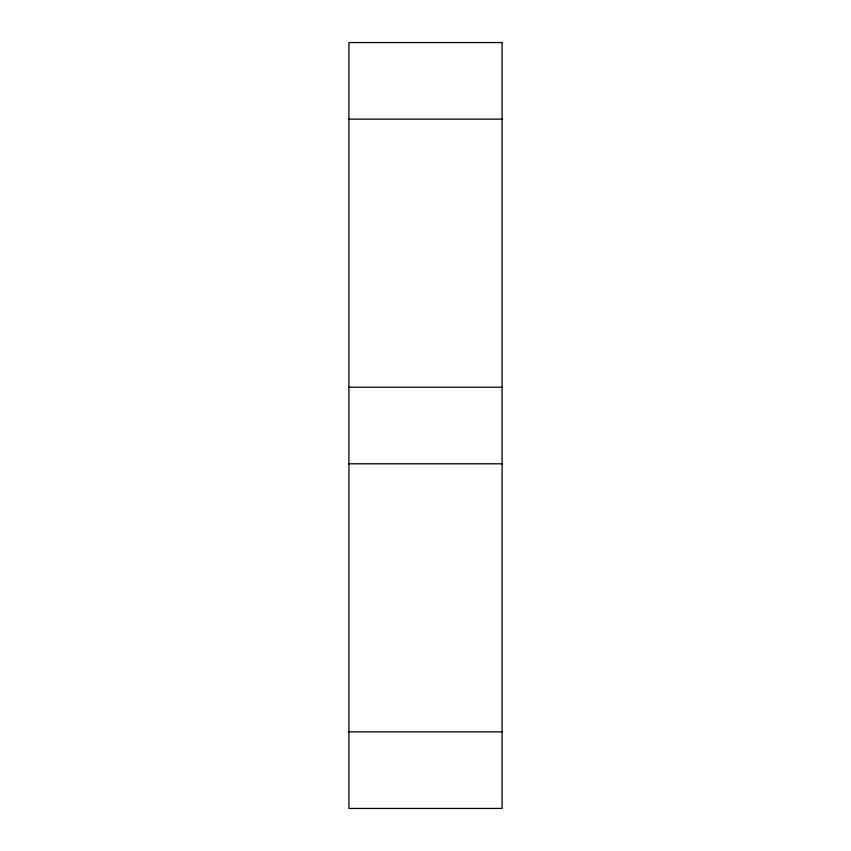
<?xml version="1.0" encoding="UTF-8"?>
<svg xmlns="http://www.w3.org/2000/svg" width="851" height="851" viewBox="0 0 851 851"><rect width="100%" height="100%" fill="white"/><g stroke="black" fill="none" stroke-linecap="round" stroke-linejoin="round"><path stroke-width="1.28" d="M348.91 119.14L502.09 119.14M348.91 387.205L502.09 387.205M348.91 463.795L502.09 463.795M348.91 731.86L502.09 731.86M502.09 42.55L348.91 42.55L348.91 808.45L502.09 808.45L502.09 42.55"/></g></svg>
